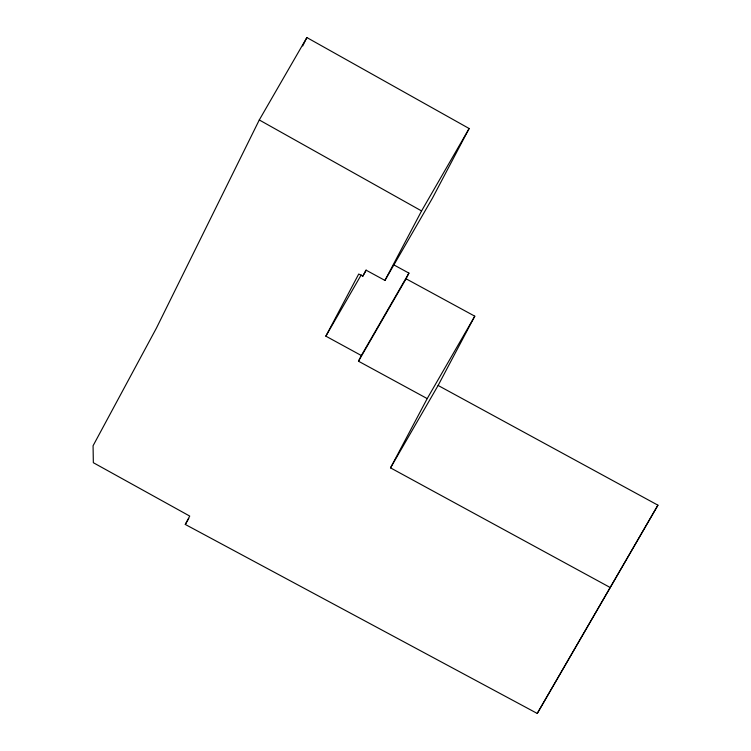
<?xml version="1.0" encoding="UTF-8"?>
<svg xmlns="http://www.w3.org/2000/svg" width="751" height="751" viewBox="0 0 751 751"><rect width="100%" height="100%" fill="white"/><g stroke="black" fill="none" stroke-linecap="round" stroke-linejoin="round"><path stroke-width="1.13" d="M393.712 264.812L408.92 273.111L406.066 278.79L474.782 316.18L427.206 398.593L358.48 361.212L361.344 355.523L325.85 336.157L358.734 274.012L362.789 276.208L365.972 270.107L384.944 280.414L432.529 197.992L469.14 128.515L306.868 37.55L259.283 119.963L156.452 328.056L93.068 445.756L93.34 462.7L189.731 516.078L185.29 524.451L537.247 713.45L657.932 505.179L438.115 385.46L390.529 467.873L610.347 587.592M302.709 45.961L306.868 37.55M384.944 280.414L421.564 210.937L469.14 128.515M390.529 467.873L427.206 398.593M438.115 385.46L474.782 316.18M185.29 524.451L188.773 518.425M325.85 336.157L361.24 274.847M362.789 276.208L366.272 270.182M361.344 355.523L408.92 273.111M358.48 361.212L406.066 278.79M537.247 713.45L657.932 505.179M259.283 119.963L421.564 210.937"/></g></svg>
